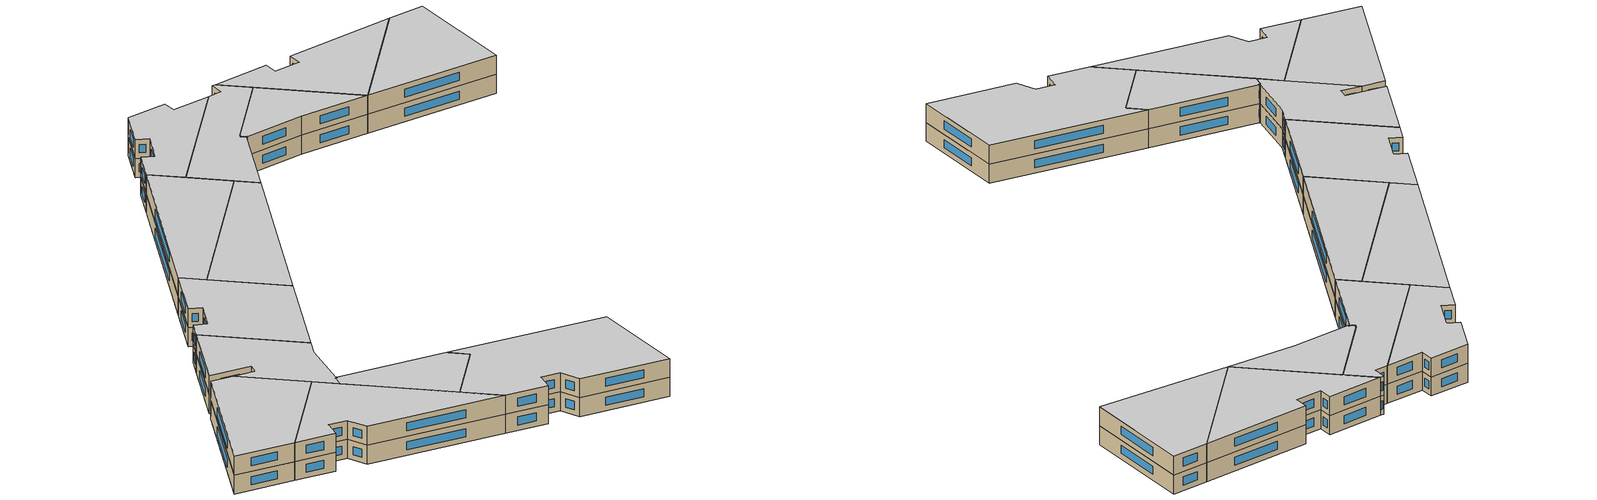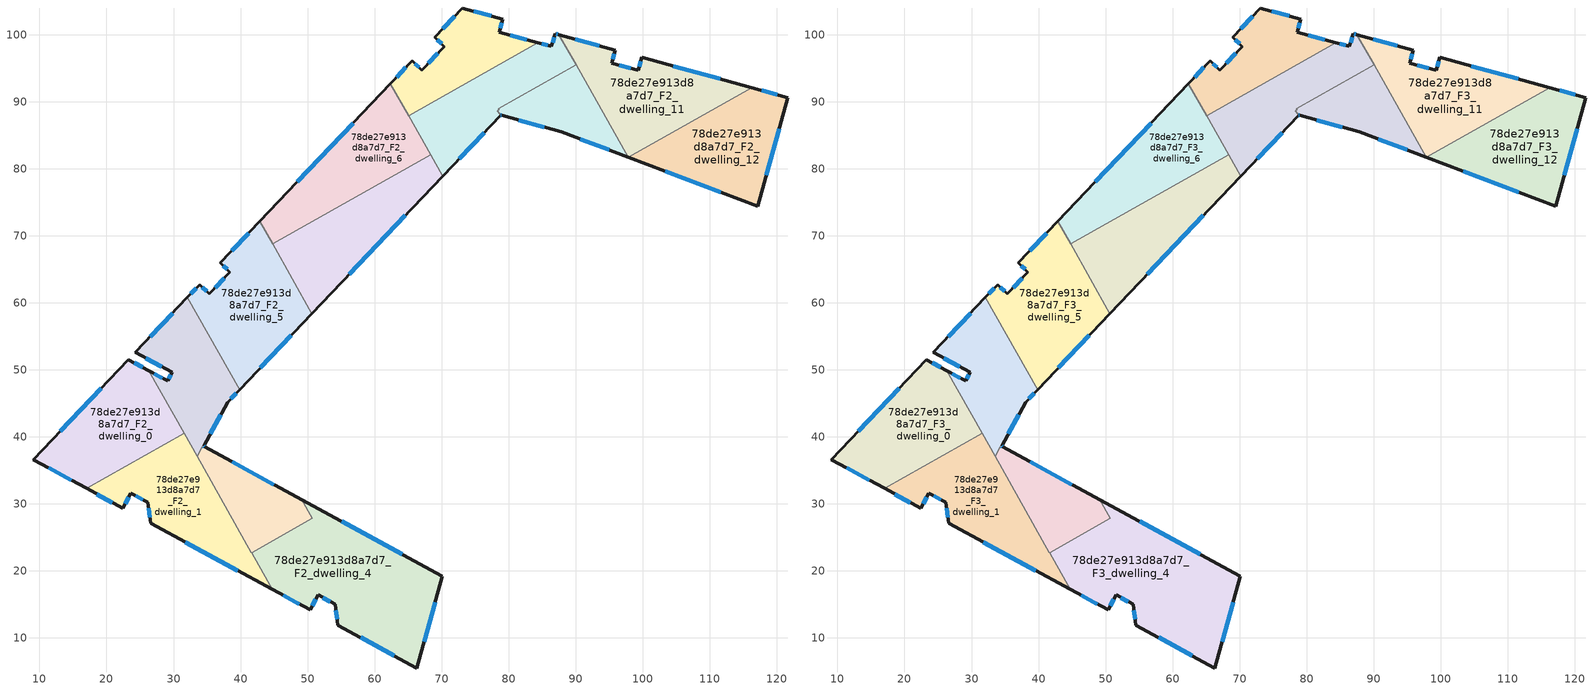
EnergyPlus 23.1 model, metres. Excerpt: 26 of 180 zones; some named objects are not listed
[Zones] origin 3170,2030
78de27e913d8a7d7_F2_dwelling_0
 floor to 78de27e913d8a7d7_F1_dwelling_0 (EU_floor_Construction): 26.29,49.87 31.58,40.51 17.02,32.28 9.08,36.6 23.26,51.52 z6
 wall outside (EU_wall_Construction): 26.29,49.87 23.26,51.52 9.08,36.6 17.02,32.28 z6:9
 wall to 78de27e913d8a7d7_F2_dwelling_1 (EU_wall_Construction): 17.02,32.28 31.58,40.51 z6:9
 wall to 78de27e913d8a7d7_F2_dwelling_2 (EU_wall_Construction): 31.58,40.51 26.29,49.87 z6:9
 window (EU_Window_Construction): 11.35,35.37 14.75,33.52 / 19.21,47.26 13.13,40.86 / 25.42,50.34 24.13,51.05 z6.86:8.14
78de27e913d8a7d7_F2_dwelling_1
 floor to 78de27e913d8a7d7_F1_dwelling_1 (EU_floor_Construction): 31.58,40.51 44.74,17.22 26.58,27.09 26.16,30.2 23.63,31.59 22.42,29.35 17.02,32.28 z6
 wall outside (EU_wall_Construction): 17.02,32.28 22.42,29.35 23.63,31.59 26.16,30.2 26.58,27.09 44.74,17.22 z6:9
 wall to 78de27e913d8a7d7_F2_dwelling_3 (EU_wall_Construction): 41.64,22.71 33.52,37.09 z6:9
 wall to 78de27e913d8a7d7_F2_dwelling_4 (EU_wall_Construction): 44.74,17.22 41.64,22.71 z6:9
 wall to 78de27e913d8a7d7_F2_dwelling_2 (EU_wall_Construction): 33.52,37.09 31.58,40.51 z6:9
 window (EU_Window_Construction): 18.57,31.45 20.88,30.19 / 31.77,24.27 39.56,20.04 / 26.28,29.31 26.46,27.98 / 24.35,31.19 25.44,30.59 / 22.77,29.99 23.29,30.95 z6.86:8.14
78de27e913d8a7d7_F2_dwelling_10
 floor to 78de27e913d8a7d7_F1_dwelling_10 (EU_floor_Construction): 90.08,95.51 97.87,81.73 87.84,85.51 78.97,87.97 79.09,88.09 78.72,88.19 78.33,88.69 78.59,88.84 78.5,88.96 z6
 wall outside (EU_wall_Construction): 78.97,87.97 87.84,85.51 97.87,81.73 z6:9
 wall to 78de27e913d8a7d7_F2_dwelling_9 (EU_wall_Construction): 90.08,95.51 78.5,88.96 78.59,88.84 78.33,88.69 78.72,88.19 79.09,88.09 78.97,87.97 z6:9
 wall to 78de27e913d8a7d7_F2_dwelling_11 (EU_wall_Construction): 97.87,81.73 90.08,95.51 z6:9
 window (EU_Window_Construction): 90.71,84.43 95.01,82.81 / 81.51,87.27 85.31,86.21 z6.86:8.14
78de27e913d8a7d7_F2_dwelling_11
 floor to 78de27e913d8a7d7_F1_dwelling_11 (EU_floor_Construction): 116.28,92.11 97.9,81.72 97.87,81.73 87.53,100.03 95.94,97.71 95.41,95.78 99.34,94.68 99.89,96.63 z6
 wall outside (EU_wall_Construction): 116.28,92.11 99.89,96.63 99.34,94.68 95.41,95.78 95.94,97.71 87.53,100.03 / 97.87,81.73 97.9,81.72 z6:9
 wall to 78de27e913d8a7d7_F2_dwelling_12 (EU_wall_Construction): 97.9,81.72 116.28,92.11 z6:9
 wall to 78de27e913d8a7d7_F2_dwelling_9 (EU_wall_Construction): 87.53,100.03 90.08,95.51 z6:9
 window (EU_Window_Construction): 111.6,93.4 104.57,95.34 / 93.54,98.38 89.93,99.37 / 95.56,96.33 95.79,97.16 / 98.22,95 96.53,95.46 / 99.73,96.07 99.5,95.24 z6.86:8.14
78de27e913d8a7d7_F2_dwelling_12
 floor to 78de27e913d8a7d7_F1_dwelling_12 (EU_floor_Construction): 121.66,90.63 117.21,74.44 97.9,81.72 116.28,92.11 z6
 wall outside (EU_wall_Construction): 97.9,81.72 117.21,74.44 121.66,90.63 116.28,92.11 z6:9
 window (EU_Window_Construction): 120.13,91.05 117.82,91.69 / 118.48,79.07 120.39,86.01 / 103.42,79.64 111.69,76.52 z6.86:8.14
78de27e913d8a7d7_F2_dwelling_2
 floor to 78de27e913d8a7d7_F1_dwelling_2 (EU_floor_Construction): 32.07,60.8 39.86,47.03 38.06,45.14 34.49,38.57 34.63,38.5 34.55,38.37 34.3,38.51 33.52,37.09 26.3,49.87 29.11,48.33 29.82,49.62 24.3,52.62 z6
 wall outside (EU_wall_Construction): 32.07,60.8 24.3,52.62 29.82,49.62 29.11,48.33 26.3,49.87 / 34.63,38.5 34.49,38.57 38.06,45.14 39.86,47.03 z6:9
 wall to 78de27e913d8a7d7_F2_dwelling_5 (EU_wall_Construction): 39.86,47.03 32.07,60.8 z6:9
 wall to 78de27e913d8a7d7_F2_dwelling_3 (EU_wall_Construction): 33.52,37.09 34.3,38.51 34.55,38.37 34.63,38.5 z6:9
 window (EU_Window_Construction): 28.31,48.77 27.1,49.43 / 29.61,49.25 29.31,48.7 / 25.87,51.76 28.24,50.47 / 29.85,58.46 26.52,54.95 / 38.57,45.68 39.34,46.49 / 35.51,40.45 37.04,43.26 / 34.59,38.52 34.53,38.55 z6.86:8.14
78de27e913d8a7d7_F2_dwelling_3
 floor to 78de27e913d8a7d7_F1_dwelling_3 (EU_floor_Construction): 49.13,30.62 50.7,27.84 41.64,22.71 33.52,37.09 34.3,38.51 34.55,38.37 34.63,38.5 z6
 wall outside (EU_wall_Construction): 49.13,30.62 34.63,38.5 z6:9
 wall to 78de27e913d8a7d7_F2_dwelling_4 (EU_wall_Construction): 41.64,22.71 50.7,27.84 49.13,30.62 z6:9
 window (EU_Window_Construction): 44.99,32.87 38.77,36.25 z6.86:8.14
78de27e913d8a7d7_F2_dwelling_4
 floor to 78de27e913d8a7d7_F1_dwelling_4 (EU_floor_Construction): 70.12,19.22 66.34,5.49 54.54,11.9 54.12,15.01 51.59,16.4 50.38,14.16 44.74,17.22 41.64,22.71 50.7,27.84 49.13,30.62 z6
 wall outside (EU_wall_Construction): 44.74,17.22 50.38,14.16 51.59,16.4 54.12,15.01 54.54,11.9 66.34,5.49 70.12,19.22 49.13,30.62 z6:9
 window (EU_Window_Construction): 50.72,14.8 51.24,15.76 / 46.35,16.35 48.77,15.04 / 64.12,22.48 55.13,27.37 / 67.42,9.42 69.04,15.3 / 57.91,10.07 62.97,7.33 / 54.24,14.12 54.42,12.79 / 52.31,16 53.39,15.41 z6.86:8.14
78de27e913d8a7d7_F2_dwelling_5
 floor to 78de27e913d8a7d7_F1_dwelling_5 (EU_floor_Construction): 42.88,72.17 50.67,58.4 39.86,47.03 32.07,60.8 33.9,62.72 35.35,61.33 38.42,64.58 36.98,65.96 z6
 wall outside (EU_wall_Construction): 42.88,72.17 36.98,65.96 38.42,64.58 35.35,61.33 33.9,62.72 32.07,60.8 / 39.86,47.03 50.67,58.4 z6:9
 wall to 78de27e913d8a7d7_F2_dwelling_7 (EU_wall_Construction): 50.67,58.4 44.8,68.78 z6:9
 wall to 78de27e913d8a7d7_F2_dwelling_6 (EU_wall_Construction): 44.8,68.78 42.88,72.17 z6:9
 window (EU_Window_Construction): 37.39,65.56 38.01,64.97 / 41.19,70.39 38.66,67.73 / 42.94,50.28 47.58,55.15 / 33.38,62.17 32.59,61.34 / 34.94,61.73 34.31,62.32 / 37.55,63.65 36.23,62.26 z6.86:8.14
78de27e913d8a7d7_F2_dwelling_6
 floor to 78de27e913d8a7d7_F1_dwelling_6 (EU_floor_Construction): 62.38,92.69 68.36,82.11 44.8,68.78 42.88,72.17 z6
 wall outside (EU_wall_Construction): 62.38,92.69 42.88,72.17 z6:9
 wall to 78de27e913d8a7d7_F2_dwelling_7 (EU_wall_Construction): 44.8,68.78 68.36,82.11 z6:9
 wall to 78de27e913d8a7d7_F2_dwelling_9 (EU_wall_Construction): 68.36,82.11 65.08,87.91 z6:9
 wall to 78de27e913d8a7d7_F2_dwelling_8 (EU_wall_Construction): 65.08,87.91 62.38,92.69 z6:9
 window (EU_Window_Construction): 56.81,86.83 48.45,78.03 z6.86:8.14
78de27e913d8a7d7_F2_dwelling_7
 floor to 78de27e913d8a7d7_F1_dwelling_7 (EU_floor_Construction): 68.36,82.11 70.17,78.92 50.67,58.4 44.8,68.78 z6
 wall outside (EU_wall_Construction): 50.67,58.4 70.17,78.92 z6:9
 wall to 78de27e913d8a7d7_F2_dwelling_9 (EU_wall_Construction): 70.17,78.92 68.36,82.11 z6:9
 window (EU_Window_Construction): 56.24,64.26 64.59,73.05 z6.86:8.14
78de27e913d8a7d7_F2_dwelling_8
 floor to 78de27e913d8a7d7_F1_dwelling_8 (EU_floor_Construction): 84.38,98.82 65.08,87.91 62.38,92.69 65.62,96.1 67.08,94.73 70.43,98.24 68.97,99.62 73.13,104 79.13,102.34 78.61,100.41 z6
 wall outside (EU_wall_Construction): 84.38,98.82 78.61,100.41 79.13,102.34 73.13,104 68.97,99.62 70.43,98.24 67.08,94.73 65.62,96.1 62.38,92.69 z6:9
 wall to 78de27e913d8a7d7_F2_dwelling_9 (EU_wall_Construction): 65.08,87.91 84.38,98.82 z6:9
 window (EU_Window_Construction): 69.47,97.24 68.04,95.73 / 69.39,99.23 70.01,98.64 / 71.94,102.75 70.16,100.87 / 77.41,102.81 74.84,103.52 / 78.76,100.96 78.98,101.79 / 82.73,99.27 80.26,99.95 / 64.7,95.13 63.31,93.66 / 66.67,95.12 66.04,95.71 z6.86:8.14
78de27e913d8a7d7_F2_dwelling_9
 floor to 78de27e913d8a7d7_F1_dwelling_9 (EU_floor_Construction): 87.53,100.03 90.08,95.51 78.5,88.96 78.59,88.84 78.33,88.69 78.72,88.19 79.09,88.09 78.97,87.97 78.81,88.01 70.17,78.92 65.08,87.91 84.38,98.82 86.41,98.26 86.96,100.19 z6
 wall outside (EU_wall_Construction): 70.17,78.92 78.81,88.01 78.97,87.97 / 87.53,100.03 86.96,100.19 86.41,98.26 84.38,98.82 z6:9
 window (EU_Window_Construction): 72.64,81.51 76.34,85.41 / 85.83,98.42 84.96,98.66 / 86.8,99.64 86.57,98.81 / 87.36,100.08 87.12,100.14 / 78.86,88 78.93,87.98 z6.86:8.14
78de27e913d8a7d7_F3_dwelling_0
 floor to 78de27e913d8a7d7_F2_dwelling_0 (EU_floor_Construction): 26.29,49.87 31.58,40.51 17.02,32.28 9.08,36.6 23.26,51.52 z9
 wall outside (EU_wall_Construction): 26.29,49.87 23.26,51.52 9.08,36.6 17.02,32.28 z9:12
 wall to 78de27e913d8a7d7_F3_dwelling_1 (EU_wall_Construction): 17.02,32.28 31.58,40.51 z9:12
 wall to 78de27e913d8a7d7_F3_dwelling_2 (EU_wall_Construction): 31.58,40.51 26.29,49.87 z9:12
 window (EU_Window_Construction): 11.35,35.37 14.75,33.52 / 19.21,47.26 13.13,40.86 / 25.42,50.34 24.13,51.05 z9.86:11.14
 ceiling to 78de27e913d8a7d7_F4_dwelling_0 (EU_floor_Construction): 31.58,40.51 26.29,49.87 23.26,51.52 9.08,36.6 17.02,32.28 z12
78de27e913d8a7d7_F3_dwelling_1
 floor to 78de27e913d8a7d7_F2_dwelling_1 (EU_floor_Construction): 31.58,40.51 44.74,17.22 26.58,27.09 26.16,30.2 23.63,31.59 22.42,29.35 17.02,32.28 z9
 wall outside (EU_wall_Construction): 17.02,32.28 22.42,29.35 23.63,31.59 26.16,30.2 26.58,27.09 44.74,17.22 z9:12
 wall to 78de27e913d8a7d7_F3_dwelling_3 (EU_wall_Construction): 41.64,22.71 33.52,37.09 z9:12
 wall to 78de27e913d8a7d7_F3_dwelling_4 (EU_wall_Construction): 44.74,17.22 41.64,22.71 z9:12
 wall to 78de27e913d8a7d7_F3_dwelling_2 (EU_wall_Construction): 33.52,37.09 31.58,40.51 z9:12
 window (EU_Window_Construction): 18.57,31.45 20.88,30.19 / 31.77,24.27 39.56,20.04 / 26.28,29.31 26.46,27.98 / 24.35,31.19 25.44,30.59 / 22.77,29.99 23.29,30.95 z9.86:11.14
 ceiling to 78de27e913d8a7d7_F4_dwelling_1 (EU_floor_Construction): 44.74,17.22 31.58,40.51 17.02,32.28 22.42,29.35 23.63,31.59 26.16,30.2 26.58,27.09 z12
78de27e913d8a7d7_F3_dwelling_10
 floor to 78de27e913d8a7d7_F2_dwelling_10 (EU_floor_Construction): 90.08,95.51 97.87,81.73 87.84,85.51 78.97,87.97 79.09,88.09 78.72,88.19 78.33,88.69 78.59,88.84 78.5,88.96 z9
 wall outside (EU_wall_Construction): 78.97,87.97 87.84,85.51 97.87,81.73 z9:12
 wall to 78de27e913d8a7d7_F3_dwelling_9 (EU_wall_Construction): 90.08,95.51 78.5,88.96 78.59,88.84 78.33,88.69 78.72,88.19 79.09,88.09 78.97,87.97 z9:12
 wall to 78de27e913d8a7d7_F3_dwelling_11 (EU_wall_Construction): 97.87,81.73 90.08,95.51 z9:12
 window (EU_Window_Construction): 90.71,84.43 95.01,82.81 / 81.51,87.27 85.31,86.21 z9.86:11.14
 ceiling to 78de27e913d8a7d7_F4_dwelling_10 (EU_floor_Construction): 97.87,81.73 90.08,95.51 78.5,88.96 78.59,88.84 78.33,88.69 78.72,88.19 79.09,88.09 78.97,87.97 87.84,85.51 z12
78de27e913d8a7d7_F3_dwelling_11
 floor to 78de27e913d8a7d7_F2_dwelling_11 (EU_floor_Construction): 116.28,92.11 97.9,81.72 97.87,81.73 87.53,100.03 95.94,97.71 95.41,95.78 99.34,94.68 99.89,96.63 z9
 wall outside (EU_wall_Construction): 116.28,92.11 99.89,96.63 99.34,94.68 95.41,95.78 95.94,97.71 87.53,100.03 / 97.87,81.73 97.9,81.72 z9:12
 wall to 78de27e913d8a7d7_F3_dwelling_12 (EU_wall_Construction): 97.9,81.72 116.28,92.11 z9:12
 wall to 78de27e913d8a7d7_F3_dwelling_9 (EU_wall_Construction): 87.53,100.03 90.08,95.51 z9:12
 window (EU_Window_Construction): 111.6,93.4 104.57,95.34 / 93.54,98.38 89.93,99.37 / 95.56,96.33 95.79,97.16 / 98.22,95 96.53,95.46 / 99.73,96.07 99.5,95.24 z9.86:11.14
 ceiling to 78de27e913d8a7d7_F4_dwelling_11 (EU_floor_Construction): 116.28,92.11 99.89,96.63 99.34,94.68 95.41,95.78 95.94,97.71 87.53,100.03 97.87,81.73 97.9,81.72 z12
78de27e913d8a7d7_F3_dwelling_12
 floor to 78de27e913d8a7d7_F2_dwelling_12 (EU_floor_Construction): 121.66,90.63 117.21,74.44 97.9,81.72 116.28,92.11 z9
 wall outside (EU_wall_Construction): 97.9,81.72 117.21,74.44 121.66,90.63 116.28,92.11 z9:12
 window (EU_Window_Construction): 120.13,91.05 117.82,91.69 / 118.48,79.07 120.39,86.01 / 103.42,79.64 111.69,76.52 z9.86:11.14
 ceiling to 78de27e913d8a7d7_F4_dwelling_12 (EU_floor_Construction): 117.21,74.44 121.66,90.63 116.28,92.11 97.9,81.72 z12
78de27e913d8a7d7_F3_dwelling_2
 floor to 78de27e913d8a7d7_F2_dwelling_2 (EU_floor_Construction): 32.07,60.8 39.86,47.03 38.06,45.14 34.49,38.57 34.63,38.5 34.55,38.37 34.3,38.51 33.52,37.09 26.3,49.87 29.11,48.33 29.82,49.62 24.3,52.62 z9
 wall outside (EU_wall_Construction): 32.07,60.8 24.3,52.62 29.82,49.62 29.11,48.33 26.3,49.87 / 34.63,38.5 34.49,38.57 38.06,45.14 39.86,47.03 z9:12
 wall to 78de27e913d8a7d7_F3_dwelling_5 (EU_wall_Construction): 39.86,47.03 32.07,60.8 z9:12
 wall to 78de27e913d8a7d7_F3_dwelling_3 (EU_wall_Construction): 33.52,37.09 34.3,38.51 34.55,38.37 34.63,38.5 z9:12
 window (EU_Window_Construction): 28.31,48.77 27.1,49.43 / 29.61,49.25 29.31,48.7 / 25.87,51.76 28.24,50.47 / 29.85,58.46 26.52,54.95 / 38.57,45.68 39.34,46.49 / 35.51,40.45 37.04,43.26 / 34.59,38.52 34.53,38.55 z9.86:11.14
 ceiling to 78de27e913d8a7d7_F4_dwelling_2 (EU_floor_Construction): 34.63,38.5 34.49,38.57 38.06,45.14 39.86,47.03 32.07,60.8 24.3,52.62 29.82,49.62 29.11,48.33 26.3,49.87 33.52,37.09 34.3,38.51 34.55,38.37 z12
78de27e913d8a7d7_F3_dwelling_3
 floor to 78de27e913d8a7d7_F2_dwelling_3 (EU_floor_Construction): 49.13,30.62 50.7,27.84 41.64,22.71 33.52,37.09 34.3,38.51 34.55,38.37 34.63,38.5 z9
 wall outside (EU_wall_Construction): 49.13,30.62 34.63,38.5 z9:12
 wall to 78de27e913d8a7d7_F3_dwelling_4 (EU_wall_Construction): 41.64,22.71 50.7,27.84 49.13,30.62 z9:12
 window (EU_Window_Construction): 44.99,32.87 38.77,36.25 z9.86:11.14
 ceiling to 78de27e913d8a7d7_F4_dwelling_3 (EU_floor_Construction): 50.7,27.84 49.13,30.62 34.63,38.5 34.55,38.37 34.3,38.51 33.52,37.09 41.64,22.71 z12
78de27e913d8a7d7_F3_dwelling_4
 floor to 78de27e913d8a7d7_F2_dwelling_4 (EU_floor_Construction): 70.12,19.22 66.34,5.49 54.54,11.9 54.12,15.01 51.59,16.4 50.38,14.16 44.74,17.22 41.64,22.71 50.7,27.84 49.13,30.62 z9
 wall outside (EU_wall_Construction): 44.74,17.22 50.38,14.16 51.59,16.4 54.12,15.01 54.54,11.9 66.34,5.49 70.12,19.22 49.13,30.62 z9:12
 window (EU_Window_Construction): 50.72,14.8 51.24,15.76 / 46.35,16.35 48.77,15.04 / 64.12,22.48 55.13,27.37 / 67.42,9.42 69.04,15.3 / 57.91,10.07 62.97,7.33 / 54.24,14.12 54.42,12.79 / 52.31,16 53.39,15.41 z9.86:11.14
 ceiling to 78de27e913d8a7d7_F4_dwelling_4 (EU_floor_Construction): 66.34,5.49 70.12,19.22 49.13,30.62 50.7,27.84 41.64,22.71 44.74,17.22 50.38,14.16 51.59,16.4 54.12,15.01 54.54,11.9 z12
78de27e913d8a7d7_F3_dwelling_5
 floor to 78de27e913d8a7d7_F2_dwelling_5 (EU_floor_Construction): 42.88,72.17 50.67,58.4 39.86,47.03 32.07,60.8 33.9,62.72 35.35,61.33 38.42,64.58 36.98,65.96 z9
 wall outside (EU_wall_Construction): 42.88,72.17 36.98,65.96 38.42,64.58 35.35,61.33 33.9,62.72 32.07,60.8 / 39.86,47.03 50.67,58.4 z9:12
 wall to 78de27e913d8a7d7_F3_dwelling_7 (EU_wall_Construction): 50.67,58.4 44.8,68.78 z9:12
 wall to 78de27e913d8a7d7_F3_dwelling_6 (EU_wall_Construction): 44.8,68.78 42.88,72.17 z9:12
 window (EU_Window_Construction): 37.39,65.56 38.01,64.97 / 41.19,70.39 38.66,67.73 / 42.94,50.28 47.58,55.15 / 33.38,62.17 32.59,61.34 / 34.94,61.73 34.31,62.32 / 37.55,63.65 36.23,62.26 z9.86:11.14
 ceiling to 78de27e913d8a7d7_F4_dwelling_5 (EU_floor_Construction): 39.86,47.03 50.67,58.4 42.88,72.17 36.98,65.96 38.42,64.58 35.35,61.33 33.9,62.72 32.07,60.8 z12
78de27e913d8a7d7_F3_dwelling_6
 floor to 78de27e913d8a7d7_F2_dwelling_6 (EU_floor_Construction): 62.38,92.69 68.36,82.11 44.8,68.78 42.88,72.17 z9
 wall outside (EU_wall_Construction): 62.38,92.69 42.88,72.17 z9:12
 wall to 78de27e913d8a7d7_F3_dwelling_7 (EU_wall_Construction): 44.8,68.78 68.36,82.11 z9:12
 wall to 78de27e913d8a7d7_F3_dwelling_9 (EU_wall_Construction): 68.36,82.11 65.08,87.91 z9:12
 wall to 78de27e913d8a7d7_F3_dwelling_8 (EU_wall_Construction): 65.08,87.91 62.38,92.69 z9:12
 window (EU_Window_Construction): 56.81,86.83 48.45,78.03 z9.86:11.14
 ceiling to 78de27e913d8a7d7_F4_dwelling_6 (EU_floor_Construction): 68.36,82.11 62.38,92.69 42.88,72.17 44.8,68.78 z12
78de27e913d8a7d7_F3_dwelling_7
 floor to 78de27e913d8a7d7_F2_dwelling_7 (EU_floor_Construction): 68.36,82.11 70.17,78.92 50.67,58.4 44.8,68.78 z9
 wall outside (EU_wall_Construction): 50.67,58.4 70.17,78.92 z9:12
 wall to 78de27e913d8a7d7_F3_dwelling_9 (EU_wall_Construction): 70.17,78.92 68.36,82.11 z9:12
 window (EU_Window_Construction): 56.24,64.26 64.59,73.05 z9.86:11.14
 ceiling to 78de27e913d8a7d7_F4_dwelling_7 (EU_floor_Construction): 50.67,58.4 70.17,78.92 68.36,82.11 44.8,68.78 z12
78de27e913d8a7d7_F3_dwelling_8
 floor to 78de27e913d8a7d7_F2_dwelling_8 (EU_floor_Construction): 84.38,98.82 65.08,87.91 62.38,92.69 65.62,96.1 67.08,94.73 70.43,98.24 68.97,99.62 73.13,104 79.13,102.34 78.61,100.41 z9
 wall outside (EU_wall_Construction): 84.38,98.82 78.61,100.41 79.13,102.34 73.13,104 68.97,99.62 70.43,98.24 67.08,94.73 65.62,96.1 62.38,92.69 z9:12
 wall to 78de27e913d8a7d7_F3_dwelling_9 (EU_wall_Construction): 65.08,87.91 84.38,98.82 z9:12
 window (EU_Window_Construction): 69.47,97.24 68.04,95.73 / 69.39,99.23 70.01,98.64 / 71.94,102.75 70.16,100.87 / 77.41,102.81 74.84,103.52 / 78.76,100.96 78.98,101.79 / 82.73,99.27 80.26,99.95 / 64.7,95.13 63.31,93.66 / 66.67,95.12 66.04,95.71 z9.86:11.14
 ceiling to 78de27e913d8a7d7_F4_dwelling_8 (EU_floor_Construction): 84.38,98.82 78.61,100.41 79.13,102.34 73.13,104 68.97,99.62 70.43,98.24 67.08,94.73 65.62,96.1 62.38,92.69 65.08,87.91 z12
78de27e913d8a7d7_F3_dwelling_9
 floor to 78de27e913d8a7d7_F2_dwelling_9 (EU_floor_Construction): 87.53,100.03 90.08,95.51 78.5,88.96 78.59,88.84 78.33,88.69 78.72,88.19 79.09,88.09 78.97,87.97 78.81,88.01 70.17,78.92 65.08,87.91 84.38,98.82 86.41,98.26 86.96,100.19 z9
 wall outside (EU_wall_Construction): 70.17,78.92 78.81,88.01 78.97,87.97 / 87.53,100.03 86.96,100.19 86.41,98.26 84.38,98.82 z9:12
 window (EU_Window_Construction): 72.64,81.51 76.34,85.41 / 85.83,98.42 84.96,98.66 / 86.8,99.64 86.57,98.81 / 87.36,100.08 87.12,100.14 / 78.86,88 78.93,87.98 z9.86:11.14
 ceiling to 78de27e913d8a7d7_F4_dwelling_9 (EU_floor_Construction): 79.09,88.09 78.72,88.19 78.33,88.69 78.59,88.84 78.5,88.96 90.08,95.51 87.53,100.03 86.96,100.19 86.41,98.26 84.38,98.82 65.08,87.91 70.17,78.92 78.81,88.01 78.97,87.97 z12
[Building]
EU S2 Campaign: North Axis=0; Terrain=City; Solar Distribution=FullExterior
[Site:Location]
Helsinki-Vantaa.AP: Latitude=60.317; Longitude=24.963; Time Zone=2; Elevation=54.6
[SizingPeriod:WeatherFileDays]
AnnualSizingPeriod: Begin Month=1; Begin Day of Month=1; End Month=12; End Day of Month=31; Day of Week for Start Day=Monday; Use Weather File Daylight Saving Period=No; Use Weather File Rain and Snow Indicators=No
[MATERIAL]
EU_InternalMass_Material: Roughness=MediumRough; Thickness=0.1; Conductivity=1; Density=1800; Specific Heat=900; Thermal Absorptance=0.9; Solar Absorptance=0.7; Visible Absorptance=0.7
[MATERIAL:NOMASS] Roughness=MediumRough; Thermal Absorptance=0.9; Solar Absorptance=0.7; Visible Absorptance=0.7
Name | Thermal Resistance
EU_wall_NoMass | 5.91765
EU_floor_NoMass | 6.2875
[WINDOWMATERIAL:SIMPLEGLAZINGSYSTEM]
EU_Window_SimpleGlazing: UFactor=0.994035; Solar Heat Gain Coefficient=0.7; Visible Transmittance=0.7
[CONSTRUCTION]
EU_wall_Construction: EU_wall_NoMass
EU_floor_Construction: EU_floor_NoMass
EU_Window_Construction: EU_Window_SimpleGlazing
EU_InternalMass_Construction: EU_InternalMass_Material
[ZONE] Type=1; Multiplier=1; Ceiling Height=autocalculate; Floor Area=autocalculate; Part of Total Floor Area=Yes
Name | Volume
78de27e913d8a7d7_F2_dwelling_0; 78de27e913d8a7d7_F3_dwelling_0 | 642.089
78de27e913d8a7d7_F2_dwelling_1; 78de27e913d8a7d7_F3_dwelling_1 | 642.134
78de27e913d8a7d7_F2_dwelling_10; 78de27e913d8a7d7_F3_dwelling_10 | 326.811
78de27e913d8a7d7_F2_dwelling_11; 78de27e913d8a7d7_F3_dwelling_11 | 642.327
78de27e913d8a7d7_F2_dwelling_12; 78de27e913d8a7d7_F3_dwelling_12 | 642.324
78de27e913d8a7d7_F2_dwelling_2; 78de27e913d8a7d7_F3_dwelling_2 | 504.486
78de27e913d8a7d7_F2_dwelling_3; 78de27e913d8a7d7_F3_dwelling_3 | 352.255
78de27e913d8a7d7_F2_dwelling_4; 78de27e913d8a7d7_F3_dwelling_4 | 1027.63
78de27e913d8a7d7_F2_dwelling_5; 78de27e913d8a7d7_F3_dwelling_5 | 685.227
78de27e913d8a7d7_F2_dwelling_6; 78de27e913d8a7d7_F3_dwelling_6 | 651.575
78de27e913d8a7d7_F2_dwelling_7; 78de27e913d8a7d7_F3_dwelling_7 | 633.099
78de27e913d8a7d7_F2_dwelling_8; 78de27e913d8a7d7_F3_dwelling_8 | 428.22
78de27e913d8a7d7_F2_dwelling_9; 78de27e913d8a7d7_F3_dwelling_9 | 529.62
[INTERNALMASS] Construction=EU_InternalMass_Construction
Name | Zone or ZoneList | Surface Area
78de27e913d8a7d7_F2_dwelling_0_EU_InternalMass | 78de27e913d8a7d7_F2_dwelling_0 | 214.029
78de27e913d8a7d7_F2_dwelling_1_EU_InternalMass | 78de27e913d8a7d7_F2_dwelling_1 | 214.045
78de27e913d8a7d7_F2_dwelling_2_EU_InternalMass | 78de27e913d8a7d7_F2_dwelling_2 | 168.195
78de27e913d8a7d7_F2_dwelling_3_EU_InternalMass | 78de27e913d8a7d7_F2_dwelling_3 | 117.441
78de27e913d8a7d7_F2_dwelling_4_EU_InternalMass | 78de27e913d8a7d7_F2_dwelling_4 | 342.542
78de27e913d8a7d7_F2_dwelling_5_EU_InternalMass | 78de27e913d8a7d7_F2_dwelling_5 | 228.415
78de27e913d8a7d7_F2_dwelling_6_EU_InternalMass | 78de27e913d8a7d7_F2_dwelling_6 | 217.192
78de27e913d8a7d7_F2_dwelling_7_EU_InternalMass | 78de27e913d8a7d7_F2_dwelling_7 | 211.033
78de27e913d8a7d7_F2_dwelling_8_EU_InternalMass | 78de27e913d8a7d7_F2_dwelling_8 | 142.74
78de27e913d8a7d7_F2_dwelling_9_EU_InternalMass | 78de27e913d8a7d7_F2_dwelling_9 | 176.543
78de27e913d8a7d7_F2_dwelling_10_EU_InternalMass | 78de27e913d8a7d7_F2_dwelling_10 | 108.937
78de27e913d8a7d7_F2_dwelling_11_EU_InternalMass | 78de27e913d8a7d7_F2_dwelling_11 | 214.108
78de27e913d8a7d7_F2_dwelling_12_EU_InternalMass | 78de27e913d8a7d7_F2_dwelling_12 | 214.108
78de27e913d8a7d7_F3_dwelling_0_EU_InternalMass | 78de27e913d8a7d7_F3_dwelling_0 | 214.029
78de27e913d8a7d7_F3_dwelling_1_EU_InternalMass | 78de27e913d8a7d7_F3_dwelling_1 | 214.045
78de27e913d8a7d7_F3_dwelling_2_EU_InternalMass | 78de27e913d8a7d7_F3_dwelling_2 | 168.195
78de27e913d8a7d7_F3_dwelling_3_EU_InternalMass | 78de27e913d8a7d7_F3_dwelling_3 | 117.441
78de27e913d8a7d7_F3_dwelling_4_EU_InternalMass | 78de27e913d8a7d7_F3_dwelling_4 | 342.542
78de27e913d8a7d7_F3_dwelling_5_EU_InternalMass | 78de27e913d8a7d7_F3_dwelling_5 | 228.415
78de27e913d8a7d7_F3_dwelling_6_EU_InternalMass | 78de27e913d8a7d7_F3_dwelling_6 | 217.192
78de27e913d8a7d7_F3_dwelling_7_EU_InternalMass | 78de27e913d8a7d7_F3_dwelling_7 | 211.033
78de27e913d8a7d7_F3_dwelling_8_EU_InternalMass | 78de27e913d8a7d7_F3_dwelling_8 | 142.74
78de27e913d8a7d7_F3_dwelling_9_EU_InternalMass | 78de27e913d8a7d7_F3_dwelling_9 | 176.543
78de27e913d8a7d7_F3_dwelling_10_EU_InternalMass | 78de27e913d8a7d7_F3_dwelling_10 | 108.937
78de27e913d8a7d7_F3_dwelling_11_EU_InternalMass | 78de27e913d8a7d7_F3_dwelling_11 | 214.108
78de27e913d8a7d7_F3_dwelling_12_EU_InternalMass | 78de27e913d8a7d7_F3_dwelling_12 | 214.108
[OTHEREQUIPMENT] Fuel Type=Electricity; Design Level Calculation Method=Watts/Area; Power per Zone Floor Area=1; Fraction Latent=0; Fraction Radiant=0; Fraction Lost=0; Carbon Dioxide Generation Rate=0; EndUse Subcategory=EU_Step8_InternalGains
Name | Zone or ZoneList or Space or SpaceList | Schedule
EU_Step8_InternalGain_78de27e913d8a7d7_F2_dwelling_0_f000 | 78de27e913d8a7d7_F2_dwelling_0 | EU_Step8_GainSchedule_78de27e913d8a7d7_F2_dwelling_0_f000
EU_Step8_InternalGain_78de27e913d8a7d7_F2_dwelling_1_f000 | 78de27e913d8a7d7_F2_dwelling_1 | EU_Step8_GainSchedule_78de27e913d8a7d7_F2_dwelling_1_f000
EU_Step8_InternalGain_78de27e913d8a7d7_F2_dwelling_2_f000 | 78de27e913d8a7d7_F2_dwelling_2 | EU_Step8_GainSchedule_78de27e913d8a7d7_F2_dwelling_2_f000
EU_Step8_InternalGain_78de27e913d8a7d7_F2_dwelling_3_f000 | 78de27e913d8a7d7_F2_dwelling_3 | EU_Step8_GainSchedule_78de27e913d8a7d7_F2_dwelling_3_f000
EU_Step8_InternalGain_78de27e913d8a7d7_F2_dwelling_4_f000 | 78de27e913d8a7d7_F2_dwelling_4 | EU_Step8_GainSchedule_78de27e913d8a7d7_F2_dwelling_4_f000
EU_Step8_InternalGain_78de27e913d8a7d7_F2_dwelling_5_f000 | 78de27e913d8a7d7_F2_dwelling_5 | EU_Step8_GainSchedule_78de27e913d8a7d7_F2_dwelling_5_f000
EU_Step8_InternalGain_78de27e913d8a7d7_F2_dwelling_6_f000 | 78de27e913d8a7d7_F2_dwelling_6 | EU_Step8_GainSchedule_78de27e913d8a7d7_F2_dwelling_6_f000
EU_Step8_InternalGain_78de27e913d8a7d7_F2_dwelling_7_f000 | 78de27e913d8a7d7_F2_dwelling_7 | EU_Step8_GainSchedule_78de27e913d8a7d7_F2_dwelling_7_f000
EU_Step8_InternalGain_78de27e913d8a7d7_F2_dwelling_8_f000 | 78de27e913d8a7d7_F2_dwelling_8 | EU_Step8_GainSchedule_78de27e913d8a7d7_F2_dwelling_8_f000
EU_Step8_InternalGain_78de27e913d8a7d7_F2_dwelling_9_f000 | 78de27e913d8a7d7_F2_dwelling_9 | EU_Step8_GainSchedule_78de27e913d8a7d7_F2_dwelling_9_f000
EU_Step8_InternalGain_78de27e913d8a7d7_F2_dwelling_10_f000 | 78de27e913d8a7d7_F2_dwelling_10 | EU_Step8_GainSchedule_78de27e913d8a7d7_F2_dwelling_10_f000
EU_Step8_InternalGain_78de27e913d8a7d7_F2_dwelling_11_f000 | 78de27e913d8a7d7_F2_dwelling_11 | EU_Step8_GainSchedule_78de27e913d8a7d7_F2_dwelling_11_f000
EU_Step8_InternalGain_78de27e913d8a7d7_F2_dwelling_12_f000 | 78de27e913d8a7d7_F2_dwelling_12 | EU_Step8_GainSchedule_78de27e913d8a7d7_F2_dwelling_12_f000
EU_Step8_InternalGain_78de27e913d8a7d7_F3_dwelling_0_f000 | 78de27e913d8a7d7_F3_dwelling_0 | EU_Step8_GainSchedule_78de27e913d8a7d7_F3_dwelling_0_f000
EU_Step8_InternalGain_78de27e913d8a7d7_F3_dwelling_1_f000 | 78de27e913d8a7d7_F3_dwelling_1 | EU_Step8_GainSchedule_78de27e913d8a7d7_F3_dwelling_1_f000
EU_Step8_InternalGain_78de27e913d8a7d7_F3_dwelling_2_f000 | 78de27e913d8a7d7_F3_dwelling_2 | EU_Step8_GainSchedule_78de27e913d8a7d7_F3_dwelling_2_f000
EU_Step8_InternalGain_78de27e913d8a7d7_F3_dwelling_3_f000 | 78de27e913d8a7d7_F3_dwelling_3 | EU_Step8_GainSchedule_78de27e913d8a7d7_F3_dwelling_3_f000
EU_Step8_InternalGain_78de27e913d8a7d7_F3_dwelling_4_f000 | 78de27e913d8a7d7_F3_dwelling_4 | EU_Step8_GainSchedule_78de27e913d8a7d7_F3_dwelling_4_f000
EU_Step8_InternalGain_78de27e913d8a7d7_F3_dwelling_5_f000 | 78de27e913d8a7d7_F3_dwelling_5 | EU_Step8_GainSchedule_78de27e913d8a7d7_F3_dwelling_5_f000
EU_Step8_InternalGain_78de27e913d8a7d7_F3_dwelling_6_f000 | 78de27e913d8a7d7_F3_dwelling_6 | EU_Step8_GainSchedule_78de27e913d8a7d7_F3_dwelling_6_f000
EU_Step8_InternalGain_78de27e913d8a7d7_F3_dwelling_7_f000 | 78de27e913d8a7d7_F3_dwelling_7 | EU_Step8_GainSchedule_78de27e913d8a7d7_F3_dwelling_7_f000
EU_Step8_InternalGain_78de27e913d8a7d7_F3_dwelling_8_f000 | 78de27e913d8a7d7_F3_dwelling_8 | EU_Step8_GainSchedule_78de27e913d8a7d7_F3_dwelling_8_f000
EU_Step8_InternalGain_78de27e913d8a7d7_F3_dwelling_9_f000 | 78de27e913d8a7d7_F3_dwelling_9 | EU_Step8_GainSchedule_78de27e913d8a7d7_F3_dwelling_9_f000
EU_Step8_InternalGain_78de27e913d8a7d7_F3_dwelling_10_f000 | 78de27e913d8a7d7_F3_dwelling_10 | EU_Step8_GainSchedule_78de27e913d8a7d7_F3_dwelling_10_f000
EU_Step8_InternalGain_78de27e913d8a7d7_F3_dwelling_11_f000 | 78de27e913d8a7d7_F3_dwelling_11 | EU_Step8_GainSchedule_78de27e913d8a7d7_F3_dwelling_11_f000
EU_Step8_InternalGain_78de27e913d8a7d7_F3_dwelling_12_f000 | 78de27e913d8a7d7_F3_dwelling_12 | EU_Step8_GainSchedule_78de27e913d8a7d7_F3_dwelling_12_f000
[ZONEVENTILATION:DESIGNFLOWRATE] Schedule=EU_AlwaysOn; Design Flow Rate Calculation Method=AirChanges/Hour; Air Changes per Hour=0.596421; Ventilation Type=Natural; Fan Pressure Rise=0; Fan Total Efficiency=1; Constant Term Coefficient=1; Temperature Term Coefficient=0; Velocity Term Coefficient=0; Velocity Squared Term Coefficient=0; Minimum Indoor Temperature=-100; Maximum Indoor Temperature=100; Delta Temperature=-100; Minimum Outdoor Temperature=-100; Maximum Outdoor Temperature=100; Maximum Wind Speed=40
Name | Zone or ZoneList or Space or SpaceList
EU_ConstantAir_78de27e913d8a7d7_F2_dwelling_0 | 78de27e913d8a7d7_F2_dwelling_0
EU_ConstantAir_78de27e913d8a7d7_F2_dwelling_1 | 78de27e913d8a7d7_F2_dwelling_1
EU_ConstantAir_78de27e913d8a7d7_F2_dwelling_2 | 78de27e913d8a7d7_F2_dwelling_2
EU_ConstantAir_78de27e913d8a7d7_F2_dwelling_3 | 78de27e913d8a7d7_F2_dwelling_3
EU_ConstantAir_78de27e913d8a7d7_F2_dwelling_4 | 78de27e913d8a7d7_F2_dwelling_4
EU_ConstantAir_78de27e913d8a7d7_F2_dwelling_5 | 78de27e913d8a7d7_F2_dwelling_5
EU_ConstantAir_78de27e913d8a7d7_F2_dwelling_6 | 78de27e913d8a7d7_F2_dwelling_6
EU_ConstantAir_78de27e913d8a7d7_F2_dwelling_7 | 78de27e913d8a7d7_F2_dwelling_7
EU_ConstantAir_78de27e913d8a7d7_F2_dwelling_8 | 78de27e913d8a7d7_F2_dwelling_8
EU_ConstantAir_78de27e913d8a7d7_F2_dwelling_9 | 78de27e913d8a7d7_F2_dwelling_9
EU_ConstantAir_78de27e913d8a7d7_F2_dwelling_10 | 78de27e913d8a7d7_F2_dwelling_10
EU_ConstantAir_78de27e913d8a7d7_F2_dwelling_11 | 78de27e913d8a7d7_F2_dwelling_11
EU_ConstantAir_78de27e913d8a7d7_F2_dwelling_12 | 78de27e913d8a7d7_F2_dwelling_12
EU_ConstantAir_78de27e913d8a7d7_F3_dwelling_0 | 78de27e913d8a7d7_F3_dwelling_0
EU_ConstantAir_78de27e913d8a7d7_F3_dwelling_1 | 78de27e913d8a7d7_F3_dwelling_1
EU_ConstantAir_78de27e913d8a7d7_F3_dwelling_2 | 78de27e913d8a7d7_F3_dwelling_2
EU_ConstantAir_78de27e913d8a7d7_F3_dwelling_3 | 78de27e913d8a7d7_F3_dwelling_3
EU_ConstantAir_78de27e913d8a7d7_F3_dwelling_4 | 78de27e913d8a7d7_F3_dwelling_4
EU_ConstantAir_78de27e913d8a7d7_F3_dwelling_5 | 78de27e913d8a7d7_F3_dwelling_5
EU_ConstantAir_78de27e913d8a7d7_F3_dwelling_6 | 78de27e913d8a7d7_F3_dwelling_6
EU_ConstantAir_78de27e913d8a7d7_F3_dwelling_7 | 78de27e913d8a7d7_F3_dwelling_7
EU_ConstantAir_78de27e913d8a7d7_F3_dwelling_8 | 78de27e913d8a7d7_F3_dwelling_8
EU_ConstantAir_78de27e913d8a7d7_F3_dwelling_9 | 78de27e913d8a7d7_F3_dwelling_9
EU_ConstantAir_78de27e913d8a7d7_F3_dwelling_10 | 78de27e913d8a7d7_F3_dwelling_10
EU_ConstantAir_78de27e913d8a7d7_F3_dwelling_11 | 78de27e913d8a7d7_F3_dwelling_11
EU_ConstantAir_78de27e913d8a7d7_F3_dwelling_12 | 78de27e913d8a7d7_F3_dwelling_12
[HVACTEMPLATE:THERMOSTAT] Constant Heating Setpoint=20; Constant Cooling Setpoint=50
EU_HeatOnly_78de27e913d8a7d7_F6_dwelling_2; EU_HeatOnly_78de27e913d8a7d7_F6_dwelling_3; EU_HeatOnly_78de27e913d8a7d7_F6_dwelling_4; EU_HeatOnly_78de27e913d8a7d7_F6_dwelling_5; EU_HeatOnly_78de27e913d8a7d7_F6_dwelling_6; EU_HeatOnly_78de27e913d8a7d7_F6_dwelling_7; EU_HeatOnly_78de27e913d8a7d7_F6_dwelling_8; EU_HeatOnly_78de27e913d8a7d7_F6_dwelling_9; EU_HeatOnly_78de27e913d8a7d7_F6_dwelling_10; EU_HeatOnly_78de27e913d8a7d7_F6_dwelling_11; EU_HeatOnly_78de27e913d8a7d7_F6_dwelling_12; EU_HeatOnly_78de27e913d8a7d7_F7_dwelling_0; EU_HeatOnly_78de27e913d8a7d7_F7_dwelling_1; EU_HeatOnly_78de27e913d8a7d7_F7_dwelling_2; EU_HeatOnly_78de27e913d8a7d7_F7_dwelling_3; EU_HeatOnly_78de27e913d8a7d7_F7_dwelling_4; EU_HeatOnly_78de27e913d8a7d7_F7_dwelling_5; EU_HeatOnly_78de27e913d8a7d7_F7_dwelling_6; EU_HeatOnly_78de27e913d8a7d7_F7_dwelling_7; EU_HeatOnly_78de27e913d8a7d7_F7_dwelling_8; EU_HeatOnly_78de27e913d8a7d7_F7_dwelling_9; EU_HeatOnly_78de27e913d8a7d7_F7_dwelling_10; EU_HeatOnly_78de27e913d8a7d7_F7_dwelling_11; EU_HeatOnly_78de27e913d8a7d7_F7_dwelling_12; EU_HeatOnly_78de27e913d8a7d7_F8_dwelling_0; EU_HeatOnly_78de27e913d8a7d7_F8_dwelling_1; EU_HeatOnly_78de27e913d8a7d7_F8_dwelling_2; EU_HeatOnly_78de27e913d8a7d7_F8_dwelling_3; EU_HeatOnly_78de27e913d8a7d7_F8_dwelling_4; EU_HeatOnly_78de27e913d8a7d7_F8_dwelling_5; EU_HeatOnly_78de27e913d8a7d7_F8_dwelling_6; EU_HeatOnly_78de27e913d8a7d7_F8_dwelling_7; EU_HeatOnly_78de27e913d8a7d7_F8_dwelling_8; EU_HeatOnly_78de27e913d8a7d7_F8_dwelling_9; EU_HeatOnly_78de27e913d8a7d7_F8_dwelling_10; EU_HeatOnly_78de27e913d8a7d7_F8_dwelling_11; EU_HeatOnly_78de27e913d8a7d7_F8_dwelling_12; EU_HeatOnly_78de27e913d8a7d7_F9_dwelling_0; EU_HeatOnly_78de27e913d8a7d7_F9_dwelling_1; EU_HeatOnly_78de27e913d8a7d7_F9_dwelling_2; EU_HeatOnly_78de27e913d8a7d7_F9_dwelling_3; EU_HeatOnly_78de27e913d8a7d7_F9_dwelling_4; EU_HeatOnly_78de27e913d8a7d7_F9_dwelling_5; EU_HeatOnly_78de27e913d8a7d7_F9_dwelling_6; EU_HeatOnly_78de27e913d8a7d7_F9_dwelling_7; EU_HeatOnly_78de27e913d8a7d7_F9_dwelling_8; EU_HeatOnly_78de27e913d8a7d7_F9_dwelling_9; EU_HeatOnly_78de27e913d8a7d7_F9_dwelling_10; EU_HeatOnly_78de27e913d8a7d7_F9_dwelling_11; EU_HeatOnly_78de27e913d8a7d7_F9_dwelling_12; EU_HeatOnly_78de27e913d8a7d7_F10_dwelling_0; EU_HeatOnly_78de27e913d8a7d7_F10_dwelling_1; EU_HeatOnly_78de27e913d8a7d7_F10_dwelling_2; EU_HeatOnly_78de27e913d8a7d7_F10_dwelling_3; EU_HeatOnly_78de27e913d8a7d7_F10_dwelling_4; EU_HeatOnly_78de27e913d8a7d7_F10_dwelling_5; EU_HeatOnly_78de27e913d8a7d7_F10_dwelling_6; EU_HeatOnly_78de27e913d8a7d7_F10_dwelling_7; EU_HeatOnly_78de27e913d8a7d7_F10_dwelling_8; EU_HeatOnly_78de27e913d8a7d7_F10_dwelling_9; EU_HeatOnly_78de27e913d8a7d7_F10_dwelling_10; EU_HeatOnly_78de27e913d8a7d7_F10_dwelling_11; EU_HeatOnly_78de27e913d8a7d7_F10_dwelling_12; EU_HeatOnly_78de27e913d8a7d7_F11_dwelling_0; EU_HeatOnly_78de27e913d8a7d7_F11_dwelling_1; EU_HeatOnly_78de27e913d8a7d7_F11_dwelling_2; EU_HeatOnly_78de27e913d8a7d7_F11_dwelling_3; EU_HeatOnly_78de27e913d8a7d7_F11_dwelling_4; EU_HeatOnly_78de27e913d8a7d7_F11_dwelling_5; EU_HeatOnly_78de27e913d8a7d7_F11_dwelling_6; EU_HeatOnly_78de27e913d8a7d7_F11_dwelling_7; EU_HeatOnly_78de27e913d8a7d7_F11_dwelling_8; EU_HeatOnly_78de27e913d8a7d7_F11_dwelling_9; EU_HeatOnly_78de27e913d8a7d7_F11_dwelling_10
[HVACTEMPLATE:ZONE:IDEALLOADSAIRSYSTEM] System Availability Schedule=EU_AlwaysOn; Maximum Heating Supply Air Temperature=50; Minimum Cooling Supply Air Temperature=13; Maximum Heating Supply Air Humidity Ratio=0.0156; Minimum Cooling Supply Air Humidity Ratio=0.0077; Heating Limit=NoLimit; Cooling Limit=NoLimit; Heating Availability Schedule=EU_AlwaysOn; Cooling Availability Schedule=EU_CoolingOff; Dehumidification Control Type=ConstantSensibleHeatRatio; Cooling Sensible Heat Ratio=0.7; Dehumidification Setpoint=60; Humidification Control Type=None; Humidification Setpoint=30; Outdoor Air Method=None; Outdoor Air Flow Rate per Person=0.00944; Outdoor Air Flow Rate per Zone Floor Area=0; Outdoor Air Flow Rate per Zone=0; Demand Controlled Ventilation Type=None; Outdoor Air Economizer Type=NoEconomizer; Heat Recovery Type=None; Sensible Heat Recovery Effectiveness=0.7; Latent Heat Recovery Effectiveness=0.65
Name | Template Thermostat
78de27e913d8a7d7_F2_dwelling_0 | EU_HeatOnly_78de27e913d8a7d7_F2_dwelling_0
78de27e913d8a7d7_F2_dwelling_1 | EU_HeatOnly_78de27e913d8a7d7_F2_dwelling_1
78de27e913d8a7d7_F2_dwelling_2 | EU_HeatOnly_78de27e913d8a7d7_F2_dwelling_2
78de27e913d8a7d7_F2_dwelling_3 | EU_HeatOnly_78de27e913d8a7d7_F2_dwelling_3
78de27e913d8a7d7_F2_dwelling_4 | EU_HeatOnly_78de27e913d8a7d7_F2_dwelling_4
78de27e913d8a7d7_F2_dwelling_5 | EU_HeatOnly_78de27e913d8a7d7_F2_dwelling_5
78de27e913d8a7d7_F2_dwelling_6 | EU_HeatOnly_78de27e913d8a7d7_F2_dwelling_6
78de27e913d8a7d7_F2_dwelling_7 | EU_HeatOnly_78de27e913d8a7d7_F2_dwelling_7
78de27e913d8a7d7_F2_dwelling_8 | EU_HeatOnly_78de27e913d8a7d7_F2_dwelling_8
78de27e913d8a7d7_F2_dwelling_9 | EU_HeatOnly_78de27e913d8a7d7_F2_dwelling_9
78de27e913d8a7d7_F2_dwelling_10 | EU_HeatOnly_78de27e913d8a7d7_F2_dwelling_10
78de27e913d8a7d7_F2_dwelling_11 | EU_HeatOnly_78de27e913d8a7d7_F2_dwelling_11
78de27e913d8a7d7_F2_dwelling_12 | EU_HeatOnly_78de27e913d8a7d7_F2_dwelling_12
78de27e913d8a7d7_F3_dwelling_0 | EU_HeatOnly_78de27e913d8a7d7_F3_dwelling_0
78de27e913d8a7d7_F3_dwelling_1 | EU_HeatOnly_78de27e913d8a7d7_F3_dwelling_1
78de27e913d8a7d7_F3_dwelling_2 | EU_HeatOnly_78de27e913d8a7d7_F3_dwelling_2
78de27e913d8a7d7_F3_dwelling_3 | EU_HeatOnly_78de27e913d8a7d7_F3_dwelling_3
78de27e913d8a7d7_F3_dwelling_4 | EU_HeatOnly_78de27e913d8a7d7_F3_dwelling_4
78de27e913d8a7d7_F3_dwelling_5 | EU_HeatOnly_78de27e913d8a7d7_F3_dwelling_5
78de27e913d8a7d7_F3_dwelling_6 | EU_HeatOnly_78de27e913d8a7d7_F3_dwelling_6
78de27e913d8a7d7_F3_dwelling_7 | EU_HeatOnly_78de27e913d8a7d7_F3_dwelling_7
78de27e913d8a7d7_F3_dwelling_8 | EU_HeatOnly_78de27e913d8a7d7_F3_dwelling_8
78de27e913d8a7d7_F3_dwelling_9 | EU_HeatOnly_78de27e913d8a7d7_F3_dwelling_9
78de27e913d8a7d7_F3_dwelling_10 | EU_HeatOnly_78de27e913d8a7d7_F3_dwelling_10
78de27e913d8a7d7_F3_dwelling_11 | EU_HeatOnly_78de27e913d8a7d7_F3_dwelling_11
78de27e913d8a7d7_F3_dwelling_12 | EU_HeatOnly_78de27e913d8a7d7_F3_dwelling_12
[SIZING:ZONE] Zone Cooling Design Supply Air Temperature Input Method=SupplyAirTemperature; Zone Cooling Design Supply Air Temperature=13; Zone Heating Design Supply Air Temperature Input Method=SupplyAirTemperature; Zone Heating Design Supply Air Temperature=50; Zone Cooling Design Supply Air Humidity Ratio=0.008; Zone Heating Design Supply Air Humidity Ratio=0.008; Cooling Design Air Flow Method=DesignDay; Cooling Design Air Flow Rate=0; Cooling Minimum Air Flow per Zone Floor Area=0.000762; Cooling Minimum Air Flow=0; Cooling Minimum Air Flow Fraction=0.2; Heating Design Air Flow Method=DesignDay; Heating Design Air Flow Rate=0; Heating Maximum Air Flow per Zone Floor Area=0.002032; Heating Maximum Air Flow=0.141576; Heating Maximum Air Flow Fraction=0.3; Account for Dedicated Outdoor Air System=No; Dedicated Outdoor Air System Control Strategy=NeutralSupplyAir; Dedicated Outdoor Air Low Setpoint Temperature for Design=autosize; Dedicated Outdoor Air High Setpoint Temperature for Design=autosize; Zone Load Sizing Method=Sensible Load Only No Latent Load; Zone Latent Cooling Design Supply Air Humidity Ratio Input Method=HumidityRatioDifference; Zone Cooling Design Supply Air Humidity Ratio Difference=0.005; Zone Latent Heating Design Supply Air Humidity Ratio Input Method=HumidityRatioDifference; Zone Humidification Design Supply Air Humidity Ratio Difference=0.005
78de27e913d8a7d7_F2_dwelling_0; 78de27e913d8a7d7_F2_dwelling_1; 78de27e913d8a7d7_F2_dwelling_2; 78de27e913d8a7d7_F2_dwelling_3; 78de27e913d8a7d7_F2_dwelling_4; 78de27e913d8a7d7_F2_dwelling_5; 78de27e913d8a7d7_F2_dwelling_6; 78de27e913d8a7d7_F2_dwelling_7; 78de27e913d8a7d7_F2_dwelling_8; 78de27e913d8a7d7_F2_dwelling_9; 78de27e913d8a7d7_F2_dwelling_10; 78de27e913d8a7d7_F2_dwelling_11; 78de27e913d8a7d7_F2_dwelling_12; 78de27e913d8a7d7_F3_dwelling_0; 78de27e913d8a7d7_F3_dwelling_1; 78de27e913d8a7d7_F3_dwelling_2; 78de27e913d8a7d7_F3_dwelling_3; 78de27e913d8a7d7_F3_dwelling_4; 78de27e913d8a7d7_F3_dwelling_5; 78de27e913d8a7d7_F3_dwelling_6; 78de27e913d8a7d7_F3_dwelling_7; 78de27e913d8a7d7_F3_dwelling_8; 78de27e913d8a7d7_F3_dwelling_9; 78de27e913d8a7d7_F3_dwelling_10; 78de27e913d8a7d7_F3_dwelling_11; 78de27e913d8a7d7_F3_dwelling_12
[SCHEDULE:CONSTANT]
Name | Hourly Value
EU_AlwaysOn | 1
EU_CoolingOff | 0
[SCHEDULE:FILE] Column Number=1; Rows to Skip at Top=0; Number of Hours of Data=8760; Column Separator=Comma; Interpolate to Timestep=No; Minutes per Item=60; Adjust Schedule for Daylight Savings=Yes
Name | File
EU_Step8_GainSchedule_78de27e913d8a7d7_F2_dwelling_0_f000 | ../../schedules/78de27e913d8a7d7/78de27e913d8a7d7_F2_dwelling_0_f000_gain.csv
EU_Step8_GainSchedule_78de27e913d8a7d7_F2_dwelling_1_f000 | ../../schedules/78de27e913d8a7d7/78de27e913d8a7d7_F2_dwelling_1_f000_gain.csv
EU_Step8_GainSchedule_78de27e913d8a7d7_F2_dwelling_2_f000 | ../../schedules/78de27e913d8a7d7/78de27e913d8a7d7_F2_dwelling_2_f000_gain.csv
EU_Step8_GainSchedule_78de27e913d8a7d7_F2_dwelling_3_f000 | ../../schedules/78de27e913d8a7d7/78de27e913d8a7d7_F2_dwelling_3_f000_gain.csv
EU_Step8_GainSchedule_78de27e913d8a7d7_F2_dwelling_4_f000 | ../../schedules/78de27e913d8a7d7/78de27e913d8a7d7_F2_dwelling_4_f000_gain.csv
EU_Step8_GainSchedule_78de27e913d8a7d7_F2_dwelling_5_f000 | ../../schedules/78de27e913d8a7d7/78de27e913d8a7d7_F2_dwelling_5_f000_gain.csv
EU_Step8_GainSchedule_78de27e913d8a7d7_F2_dwelling_6_f000 | ../../schedules/78de27e913d8a7d7/78de27e913d8a7d7_F2_dwelling_6_f000_gain.csv
EU_Step8_GainSchedule_78de27e913d8a7d7_F2_dwelling_7_f000 | ../../schedules/78de27e913d8a7d7/78de27e913d8a7d7_F2_dwelling_7_f000_gain.csv
EU_Step8_GainSchedule_78de27e913d8a7d7_F2_dwelling_8_f000 | ../../schedules/78de27e913d8a7d7/78de27e913d8a7d7_F2_dwelling_8_f000_gain.csv
EU_Step8_GainSchedule_78de27e913d8a7d7_F2_dwelling_9_f000 | ../../schedules/78de27e913d8a7d7/78de27e913d8a7d7_F2_dwelling_9_f000_gain.csv
EU_Step8_GainSchedule_78de27e913d8a7d7_F2_dwelling_10_f000 | ../../schedules/78de27e913d8a7d7/78de27e913d8a7d7_F2_dwelling_10_f000_gain.csv
EU_Step8_GainSchedule_78de27e913d8a7d7_F2_dwelling_11_f000 | ../../schedules/78de27e913d8a7d7/78de27e913d8a7d7_F2_dwelling_11_f000_gain.csv
EU_Step8_GainSchedule_78de27e913d8a7d7_F2_dwelling_12_f000 | ../../schedules/78de27e913d8a7d7/78de27e913d8a7d7_F2_dwelling_12_f000_gain.csv
EU_Step8_GainSchedule_78de27e913d8a7d7_F3_dwelling_0_f000 | ../../schedules/78de27e913d8a7d7/78de27e913d8a7d7_F3_dwelling_0_f000_gain.csv
EU_Step8_GainSchedule_78de27e913d8a7d7_F3_dwelling_1_f000 | ../../schedules/78de27e913d8a7d7/78de27e913d8a7d7_F3_dwelling_1_f000_gain.csv
EU_Step8_GainSchedule_78de27e913d8a7d7_F3_dwelling_2_f000 | ../../schedules/78de27e913d8a7d7/78de27e913d8a7d7_F3_dwelling_2_f000_gain.csv
EU_Step8_GainSchedule_78de27e913d8a7d7_F3_dwelling_3_f000 | ../../schedules/78de27e913d8a7d7/78de27e913d8a7d7_F3_dwelling_3_f000_gain.csv
EU_Step8_GainSchedule_78de27e913d8a7d7_F3_dwelling_4_f000 | ../../schedules/78de27e913d8a7d7/78de27e913d8a7d7_F3_dwelling_4_f000_gain.csv
EU_Step8_GainSchedule_78de27e913d8a7d7_F3_dwelling_5_f000 | ../../schedules/78de27e913d8a7d7/78de27e913d8a7d7_F3_dwelling_5_f000_gain.csv
EU_Step8_GainSchedule_78de27e913d8a7d7_F3_dwelling_6_f000 | ../../schedules/78de27e913d8a7d7/78de27e913d8a7d7_F3_dwelling_6_f000_gain.csv
EU_Step8_GainSchedule_78de27e913d8a7d7_F3_dwelling_7_f000 | ../../schedules/78de27e913d8a7d7/78de27e913d8a7d7_F3_dwelling_7_f000_gain.csv
EU_Step8_GainSchedule_78de27e913d8a7d7_F3_dwelling_8_f000 | ../../schedules/78de27e913d8a7d7/78de27e913d8a7d7_F3_dwelling_8_f000_gain.csv
EU_Step8_GainSchedule_78de27e913d8a7d7_F3_dwelling_9_f000 | ../../schedules/78de27e913d8a7d7/78de27e913d8a7d7_F3_dwelling_9_f000_gain.csv
EU_Step8_GainSchedule_78de27e913d8a7d7_F3_dwelling_10_f000 | ../../schedules/78de27e913d8a7d7/78de27e913d8a7d7_F3_dwelling_10_f000_gain.csv
EU_Step8_GainSchedule_78de27e913d8a7d7_F3_dwelling_11_f000 | ../../schedules/78de27e913d8a7d7/78de27e913d8a7d7_F3_dwelling_11_f000_gain.csv
EU_Step8_GainSchedule_78de27e913d8a7d7_F3_dwelling_12_f000 | ../../schedules/78de27e913d8a7d7/78de27e913d8a7d7_F3_dwelling_12_f000_gain.csv
